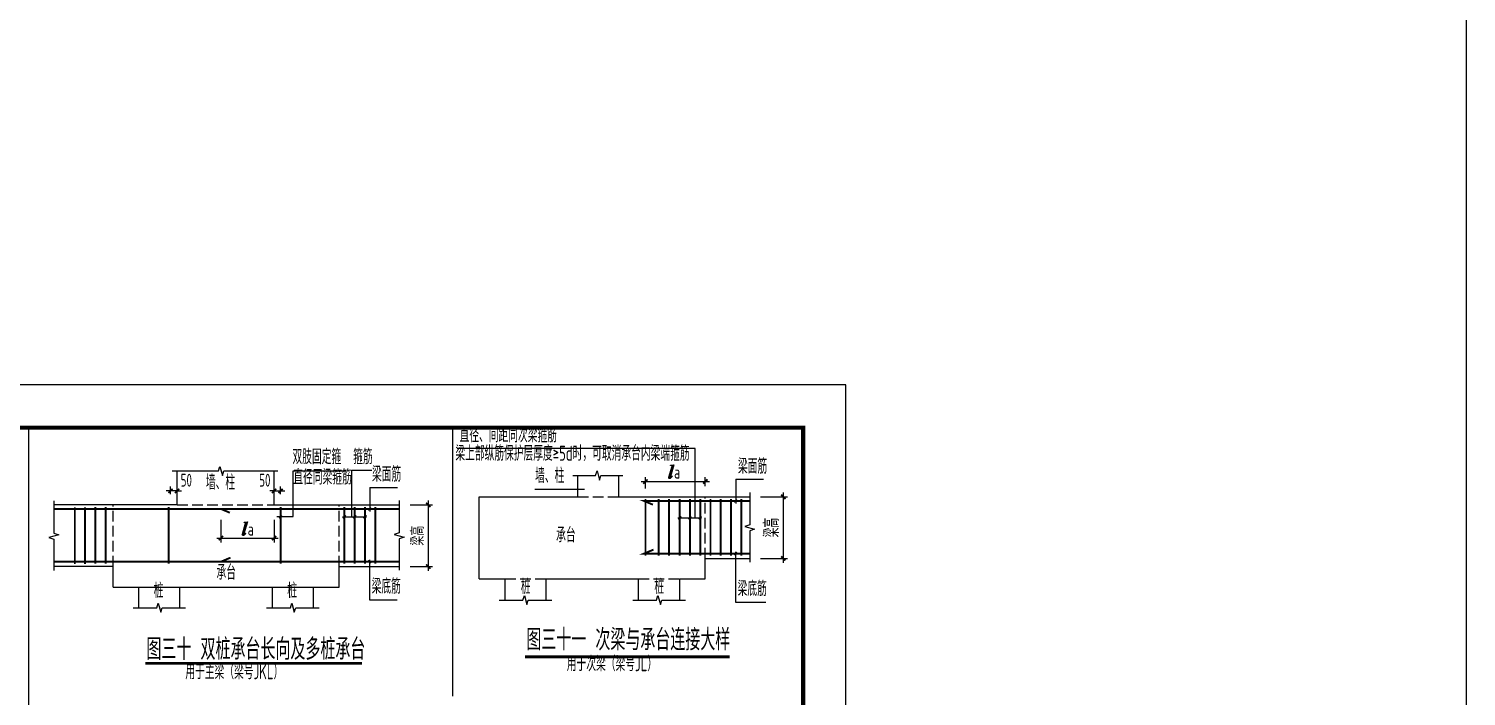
# Model space of a CAD drawing. Extents: x 5874492 to 7194610, y -939842 to -279257.
# Drawn here: x 5990915 to 6024492, y -617569 to -601965 of the extents above; entities that cross this region are included whole.
import ezdxf
from ezdxf.enums import TextEntityAlignment as Align

# ---------------------------------------------------------------- set-up
doc = ezdxf.new("R2010")
doc.units = 0
doc.header["$LTSCALE"] = 1000
doc.linetypes.add('DASH', pattern=[0.35, 0.25, -0.1])
doc.layers.add('$AUDIT_BAD_LAYER3', color=7, linetype='Continuous')
doc.layers.add('Y-云图图框', color=7, linetype='Continuous')
for name, color, linetype, lineweight in [('S-基础-DIM', 3, 'Continuous', 20), ('S-墙柱-REIN', 1, 'Continuous', 20), ('S-大样-实线', 2, 'Continuous', 20), ('S-板-BEAM', 4, 'DASH', 20), ('S-通用-TAB', 7, 'Continuous', 20), ('S-通用-TEXT', 7, 'Continuous', 20), ('S-通用-THIN', 7, 'Continuous', 20)]:
    doc.layers.add(name, color=color, linetype=linetype, lineweight=lineweight)
doc.layers.add('S-活动层-非打印', color=1, linetype='Continuous', lineweight=20, plot=False)
doc.styles.add('_YT_Name', font='', dxfattribs={"width": 0.8})
doc.styles.add('_YT_Sign_Text', font='ros.shx', dxfattribs={"width": 0.8, "bigfont": 'hztxt.shx'})
doc.styles.get("Standard").update_dxf_attribs({"font": 'gbenor.shx', "bigfont": 'gbcbig.shx'})
doc.styles.add('TSSD_Dimension', font='tssdeng.shx', dxfattribs={"width": 0.7, "bigfont": 'tssdchn.shx'})
doc.styles.add('TSSD_Rein', font='tssdeng.shx', dxfattribs={"width": 0.7, "bigfont": 'hztxt.shx'})
doc.styles.add('TSSD_Rein_300(数字)', font='Tssdeng.shx', dxfattribs={"width": 0.65, "height": 300, "bigfont": 'hztxt.shx'})
doc.styles.add('TSSD_Rein_350（文字）', font='Tssdeng.shx', dxfattribs={"width": 0.65, "height": 350, "bigfont": 'hztxt.shx'})
doc.styles.get('_YT_Name').set_extended_font_data('SimHei')
doc.dimstyles.new('TSSD_20_100', dxfattribs={"dimtxt": 250, "dimasz": 100, "dimexe": 100, "dimexo": 250, "dimgap": 100, "dimtad": 1, "dimdec": 0, "dimlfac": 0.2, "dimzin": 0, "dimdsep": 46, "dimtxsty": 'TSSD_Dimension', "dimblk": 'ARCHTICK', "dimcen": 0, "dimdle": 100, "dimclrt": 7, "dimadec": 0, "dimazin": 0, "dimtfac": 1, "dimtdec": 0, "dimtix": 1, "dimtmove": 2, "dimatfit": 3, "dimfxl": 0, "dimtolj": 1, "dimtzin": 0, "dimarcsym": 0})

# ---------------------------------------------------------------- blocks, each defined once
blk = doc.blocks.new('ECMCTK_A1_横_单行图名--0')
at = {"color": 4}
blk.add_lwpolyline([(0, 0), (841, 0), (841, 594), (0, 594)], close=True, dxfattribs=at)
at = {"const_width": 1}
blk.add_lwpolyline([(25, 10), (831, 10), (831, 584), (25, 584)], close=True, dxfattribs=at)
at = {"color": 80, "flags": 3}
for tag, height, p in [('YTHQINS', 3, (34.31, 585.5)), ('ECMCKEY', 3, (292.07, 288.23)), ('YTTQINS', 5.62, (848.03, 12.81)), ('YTFRAME', 3, (652.76, 5.84)), ('YTBARCODE_T1', 3, (749.78, 5.95))]:
    blk.add_attdef(tag, text='', height=height, dxfattribs=at).set_placement(p, align=Align.MIDDLE_CENTER)
for tag, height, style, width, p in [('证书编号', 4, '_YT_Sign_Text', 0.8, (708.87, 43.81)), ('审查批准号', 4, '_YT_Sign_Text', 0.8, (761.06, 43.81)), ('工程号', 4, '_YT_Sign_Text', 0.5, (804.08, 44.12)), ('设计单位', 6, '_YT_Name', 0.8, (623.75, 38.6)), ('建设单位', 4, '_YT_Sign_Text', 0.8, (734.96, 36.11)), ('阶段', 4, '_YT_Sign_Text', 0.8, (804.08, 35.81)), ('项目号', 4, '_YT_Sign_Text', 0.5, (822.08, 33.72)), ('项目名称', 4, '_YT_Sign_Text', 0.8, (734.96, 28.11)), ('专业', 4, '_YT_Sign_Text', 0.8, (804.08, 27.31)), ('图纸编号', 4, '_YT_Sign_Text', 0.5, (803.93, 19.36)), ('图纸名称', 4.5, '_YT_Name', 0.8, (735.39, 15.06)), ('版本号', 4, '_YT_Sign_Text', 0.8, (822.08, 13)), ('出图比例', 4.2, '_YT_Sign_Text', 0.8, (681.82, 11.78)), ('日期', 4, '_YT_Sign_Text', 0.5, (803.88, 12.13))]:
    blk.add_attdef(tag, text='', height=height, dxfattribs=dict(style=style, width=width)).set_placement(p, align=Align.CENTER)
at = {"style": '_YT_Sign_Text', "width": 0.8, "flags": 3}
for tag, p, height in [('[审定人]', (590.95, 27.81), 4.1), ('{审定人}', (605.87, 26.45), 6.24), ('[校对人]', (642.23, 27.82), 4.1), ('{校对人}', (658.35, 26.53), 6.24), ('[审核人]', (591.01, 19.76), 4.1), ('{审核人}', (606.98, 18.44), 6.24), ('[设计人]', (642.47, 20.21), 4.1), ('{设计人}', (658.48, 18.54), 6.24), ('{项目负责人}', (608.28, 10.72), 6.24), ('{专业负责人}', (658.58, 10.36), 6.24), ('[项目负责人]', (590.78, 12.01), 4.1), ('[专业负责人]', (642.74, 11.77), 4.1)]:
    blk.add_attdef(tag, p, '', height=height, dxfattribs=at)
at = {"color": 80, "flags": 3}
for tag, p in [('YTQRCODE', (551.04, 11.91)), ('YTBZSIT', (25, 10)), ('EXT_TK_LEFT', (25, 10))]:
    blk.add_attdef(tag, p, '', height=3, dxfattribs=at)
blk = doc.blocks.new('_ArchTick')
at = {"color": 0, "linetype": 'ByBlock', "const_width": 0.4}
blk.add_lwpolyline([(-0.5, -0.5), (0.5, 0.5)], dxfattribs=at)
blk = doc.blocks.new('*D95')
at = {"layer": '$AUDIT_BAD_LAYER3', "color": 0, "lineweight": -2, "transparency": 16777216}
for p, q in [((226755, 322414), (227387, 322414)), ((227287, 322514), (227287, 320874)), ((226755, 320974), (227387, 320974))]:
    blk.add_line(p, q, dxfattribs=at)
at = {"layer": 'Defpoints', "color": 0, "transparency": 16777216}
for p in [(226505, 322414), (226505, 320974), (227287, 320974)]:
    blk.add_point(p, dxfattribs=at)
at = {"layer": '$AUDIT_BAD_LAYER3', "color": 0, "lineweight": -2, "transparency": 16777216, "xscale": 100, "yscale": 100, "zscale": 100}
for p, rotation in [((227287, 322414), 90), ((227287, 320974), 270)]:
    blk.add_blockref('_ArchTick', p, dxfattribs=dict(at, rotation=rotation))
at = {"layer": '$AUDIT_BAD_LAYER3', "color": 7, "transparency": 16777216, "insert": (227012, 321694), "char_height": 350, "attachment_point": 5, "rotation": 90, "style": 'TSSD_Rein_350（文字）'}
blk.add_mtext('\\A1;梁高', dxfattribs=at)
blk = doc.blocks.new('*D96')
at = {"layer": '$AUDIT_BAD_LAYER3', "color": 0, "lineweight": -2, "transparency": 16777216}
for p, q in [((223968, 322771), (225565, 322771)), ((224068, 322612), (224068, 322871)), ((225465, 322664), (225465, 322871))]:
    blk.add_line(p, q, dxfattribs=at)
at = {"layer": 'Defpoints', "color": 0, "transparency": 16777216}
for p in [(225465, 322771), (224068, 322362), (225465, 322414)]:
    blk.add_point(p, dxfattribs=at)
at = {"layer": '$AUDIT_BAD_LAYER3', "color": 0, "lineweight": -2, "transparency": 16777216, "xscale": 100, "yscale": 100, "zscale": 100, "rotation": 180}
blk.add_blockref('_ArchTick', (224068, 322771), dxfattribs=at)
at = {"layer": '$AUDIT_BAD_LAYER3', "color": 0, "lineweight": -2, "transparency": 16777216, "xscale": 100, "yscale": 100, "zscale": 100}
blk.add_blockref('_ArchTick', (225465, 322771), dxfattribs=at)
blk = doc.blocks.new('L')
blk.add_hatch(color=256).paths.add_polyline_path([(729, 1457), (517, 1424), (520, 1401), (546, 1406), (559, 1406), (573, 1406), (589, 1401), (606, 1393), (610, 1377), (608, 1358), (402, 654), (396, 630), (402, 603), (409, 589), (425, 574), (450, 570), (481, 576), (511, 593), (538, 613), (563, 638), (581, 656), (600, 683), (620, 708), (604, 732), (591, 716), (579, 697), (563, 675), (542, 652), (524, 640), (509, 640), (499, 652), (499, 671), (503, 689)])
blk.add_lwpolyline([(517, 1424), (729, 1457), (503, 689), (499, 671), (499, 652), (509, 640), (524, 640), (542, 652), (563, 675), (579, 697), (591, 716), (604, 732), (620, 708), (600, 683), (581, 656), (563, 638), (538, 613), (511, 593), (481, 576), (450, 570), (425, 574), (409, 589), (402, 603), (396, 630), (402, 654), (608, 1358), (610, 1377), (606, 1393), (589, 1401), (573, 1406), (559, 1406), (546, 1406), (520, 1401), (517, 1424)])
blk = doc.blocks.new('La')
at = {"xscale": 0.362879999956931, "yscale": 0.362879999956931, "zscale": 0.362879999956931, "rotation": 4.997341366769868e-08}
blk.add_blockref('L', (55755, 21072), dxfattribs=at)
at = {"style": 'TSSD_Rein', "width": 0.7}
blk.add_text('a', height=300, rotation=0, dxfattribs=at).set_placement((56095, 21278), align=Align.CENTER)
blk = doc.blocks.new('*D57')
at = {"layer": '$AUDIT_BAD_LAYER3', "color": 0, "lineweight": -2, "transparency": 16777216}
for p, q in [((289153, 263602), (289153, 261962)), ((288727, 263502), (289253, 263502)), ((288727, 262062), (289253, 262062))]:
    blk.add_line(p, q, dxfattribs=at)
at = {"layer": 'Defpoints', "color": 0, "transparency": 16777216}
for p in [(288477, 263502), (288477, 262062), (289153, 262062)]:
    blk.add_point(p, dxfattribs=at)
at = {"layer": '$AUDIT_BAD_LAYER3', "color": 0, "lineweight": -2, "transparency": 16777216, "xscale": 100, "yscale": 100, "zscale": 100}
for p, rotation in [((289153, 263502), 90), ((289153, 262062), 270)]:
    blk.add_blockref('_ArchTick', p, dxfattribs=dict(at, rotation=rotation))
at = {"layer": '$AUDIT_BAD_LAYER3', "color": 7, "transparency": 16777216, "insert": (288903, 262782), "char_height": 300, "attachment_point": 5, "rotation": 90, "style": 'TSSD_Dimension'}
blk.add_mtext('\\A1;梁高', dxfattribs=at)
blk = doc.blocks.new('*D58')
at = {"layer": '$AUDIT_BAD_LAYER3', "color": 0, "lineweight": -2, "ltscale": 800, "transparency": 16777216}
for p, q in [((285551, 263752), (285551, 263929)), ((285704, 263752), (285704, 263929)), ((285551, 263829), (285451, 263829)), ((285551, 263829), (285704, 263829)), ((285704, 263829), (285804, 263829))]:
    blk.add_line(p, q, dxfattribs=at)
at = {"layer": 'Defpoints', "color": 0, "ltscale": 800, "transparency": 16777216}
for p in [(285704, 263829), (285551, 263502), (285704, 263502)]:
    blk.add_point(p, dxfattribs=at)
at = {"layer": '$AUDIT_BAD_LAYER3', "color": 0, "lineweight": -2, "ltscale": 800, "transparency": 16777216, "xscale": 100, "yscale": 100, "zscale": 100}
blk.add_blockref('_ArchTick', (285551, 263829), dxfattribs=at)
at = {"layer": '$AUDIT_BAD_LAYER3', "color": 0, "lineweight": -2, "ltscale": 800, "transparency": 16777216, "xscale": 100, "yscale": 100, "zscale": 100, "rotation": 180}
blk.add_blockref('_ArchTick', (285704, 263829), dxfattribs=at)
at = {"layer": '$AUDIT_BAD_LAYER3', "color": 7, "ltscale": 800, "transparency": 16777216, "insert": (285336, 264079), "char_height": 300, "attachment_point": 5, "style": 'TSSD_Rein_300(数字)'}
blk.add_mtext('\\A1;50', dxfattribs=at)
blk = doc.blocks.new('*D59')
at = {"layer": '$AUDIT_BAD_LAYER3', "color": 0, "lineweight": -2, "ltscale": 800, "transparency": 16777216}
for p, q in [((283133, 263752), (283133, 263929)), ((283287, 263752), (283287, 263929)), ((283133, 263829), (283033, 263829)), ((283287, 263829), (283133, 263829)), ((283287, 263829), (283387, 263829))]:
    blk.add_line(p, q, dxfattribs=at)
at = {"layer": 'Defpoints', "color": 0, "ltscale": 800, "transparency": 16777216}
for p in [(283133, 263829), (283133, 263502), (283287, 263502)]:
    blk.add_point(p, dxfattribs=at)
at = {"layer": '$AUDIT_BAD_LAYER3', "color": 0, "lineweight": -2, "ltscale": 800, "transparency": 16777216, "xscale": 100, "yscale": 100, "zscale": 100}
blk.add_blockref('_ArchTick', (283133, 263829), dxfattribs=at)
at = {"layer": '$AUDIT_BAD_LAYER3', "color": 0, "lineweight": -2, "ltscale": 800, "transparency": 16777216, "xscale": 100, "yscale": 100, "zscale": 100, "rotation": 180}
blk.add_blockref('_ArchTick', (283287, 263829), dxfattribs=at)
at = {"layer": '$AUDIT_BAD_LAYER3', "color": 7, "ltscale": 800, "transparency": 16777216, "insert": (283502, 264079), "char_height": 300, "attachment_point": 5, "style": 'TSSD_Rein_300(数字)'}
blk.add_mtext('\\A1;50', dxfattribs=at)
blk = doc.blocks.new('*D60')
at = {"layer": '$AUDIT_BAD_LAYER3', "color": 0, "lineweight": -2, "ltscale": 800, "transparency": 16777216}
for p, q in [((284312, 263156), (284312, 262626)), ((285551, 263156), (285551, 262626)), ((284212, 262726), (285651, 262726))]:
    blk.add_line(p, q, dxfattribs=at)
at = {"layer": 'Defpoints', "color": 0, "ltscale": 800, "transparency": 16777216}
for p in [(284312, 263406), (285551, 263406), (285551, 262726)]:
    blk.add_point(p, dxfattribs=at)
at = {"layer": '$AUDIT_BAD_LAYER3', "color": 0, "lineweight": -2, "ltscale": 800, "transparency": 16777216, "xscale": 100, "yscale": 100, "zscale": 100, "rotation": 180}
blk.add_blockref('_ArchTick', (284312, 262726), dxfattribs=at)
at = {"layer": '$AUDIT_BAD_LAYER3', "color": 0, "lineweight": -2, "ltscale": 800, "transparency": 16777216, "xscale": 100, "yscale": 100, "zscale": 100}
blk.add_blockref('_ArchTick', (285551, 262726), dxfattribs=at)
blk = doc.blocks.new('DD1234')
at = {"layer": 'S-墙柱-REIN', "const_width": 45}
for points in [[(226502.4, 322317.5), (224035, 322317.5), (224241.8, 322229.9)], [(224068.3, 322362), (224068.3, 321042)], [(224377.1, 322362), (224377.1, 321042)], [(224617.1, 322362), (224617.1, 321042)], [(224867.5, 322362), (224867.5, 321042)], [(225107.5, 322362), (225107.5, 321042)], [(225347.5, 322362), (225347.5, 321042)], [(225587.5, 322362), (225587.5, 321042)], [(225827.5, 322362), (225827.5, 321042)], [(226067.5, 322362), (226067.5, 321042)], [(226305.8, 322362), (226305.8, 321042)], [(226502.4, 321086.5), (224035, 321086.5), (224256, 321179.3)]]:
    blk.add_lwpolyline(points, dxfattribs=at)
at = {"layer": 'S-大样-实线', "ltscale": 800}
for p, q in [((222485.6, 322413.5), (222485.6, 322912)), ((223445.6, 322413.5), (223445.6, 322912)), ((220186.4, 322413.5), (222485.6, 322413.5)), ((220186.4, 320493.5), (220186.4, 322413.5)), ((223445.6, 322413.5), (226502.4, 322413.5)), ((225465.1, 320973.5), (226502.4, 320973.5)), ((225465.1, 320493.5), (225465.1, 320973.5)), ((220186.4, 320493.5), (220788.6, 320493.5)), ((220788.6, 319999.5), (220788.6, 320493.5)), ((221748.6, 320493.5), (223907.3, 320493.5)), ((221748.6, 319999.5), (221748.6, 320493.5)), ((223907.3, 319999.5), (223907.3, 320493.5)), ((224867.3, 320493.5), (225465.1, 320493.5)), ((224867.3, 319999.5), (224867.3, 320493.5))]:
    blk.add_line(p, q, dxfattribs=at)
at = {"layer": 'S-板-BEAM'}
for p, q in [((222485.6, 322413.5), (223445.6, 322413.5)), ((225465.1, 320973.5), (225465.1, 322413.5)), ((220788.6, 320493.5), (221748.6, 320493.5)), ((223907.3, 320493.5), (224867.3, 320493.5))]:
    blk.add_line(p, q, dxfattribs=at)
at = {"layer": 'S-通用-TEXT'}
for p, q in [((225226.2, 323544.6), (219667, 323544.6)), ((225226.2, 321919.7), (225226.2, 323544.6)), ((226175.2, 322829.8), (226825.5, 322829.8)), ((226175.2, 322829.8), (226175.2, 322255.4)), ((221484.2, 322592.6), (222644.6, 322592.6)), ((224824.6, 321919.7), (225379.3, 321919.7)), ((226173.3, 321131.8), (226173.3, 319952.8)), ((226173.3, 319952.8), (226880.4, 319952.8))]:
    blk.add_line(p, q, dxfattribs=at)
at = {"layer": 'S-通用-TEXT', "const_width": 32}
for points in [[(226209.2, 322351.5), (226141.3, 322283.6)], [(224904.1, 321953), (224835, 321886.3)], [(225141.5, 321953.6), (225073.6, 321885.8)], [(225381.5, 321953.6), (225313.6, 321885.8)], [(226207.3, 321120.4), (226139.4, 321052.5)]]:
    blk.add_lwpolyline(points, dxfattribs=at)
at = {"layer": 'S-通用-TEXT', "color": 3, "const_width": 70}
blk.add_lwpolyline([(221253.1, 318674.2), (226034.9, 318674.2)], dxfattribs=at)
at = {"layer": 'S-通用-THIN', "ltscale": 0.05}
for points in [[(222373.4, 322912), (222903.2, 322912), (222936.9, 323017.6), (222994.3, 322806.4), (223028, 322912), (223537.6, 322912)], [(220651.3, 319999.5), (221206.2, 319999.5), (221239.9, 320105.1), (221297.3, 319893.9), (221331, 319999.5), (221880.9, 319999.5)], [(223770, 319999.5), (224324.9, 319999.5), (224358.6, 320105.1), (224416, 319893.9), (224449.7, 319999.5), (224999.6, 319999.5)]]:
    blk.add_lwpolyline(points, dxfattribs=at)
at = {"layer": 'S-通用-THIN'}
blk.add_lwpolyline([(226502.4, 322517.5), (226502.4, 321758.6), (226386.2, 321721.7), (226618.6, 321658.3), (226502.4, 321621.3), (226502.4, 320890.2)], dxfattribs=at)
blk.add_blockref('La', (168712.7, 301563.1))
at = {"layer": 'S-通用-TEXT', "color": 7, "style": 'TSSD_Rein_350（文字）', "width": 0.65}
blk.add_text('直径、间距同次梁箍筋', height=350, dxfattribs=at).set_placement((219725.5, 323580.8), align=Align.BOTTOM_LEFT)
at = {"layer": 'S-通用-TEXT', "color": 1, "style": 'TSSD_Rein_350（文字）', "width": 0.65}
blk.add_text('梁上部纵筋保护层厚度≥5d时，可取消承台内梁端箍筋', height=350, dxfattribs=at).set_placement((219627.3, 323151.8), align=Align.BOTTOM_LEFT)
at = {"layer": 'S-通用-TEXT', "style": 'TSSD_Rein_350（文字）', "width": 0.65}
for s, p in [('梁面筋', (226228.7, 322849.2)), ('墙、柱', (221490.8, 322629.1)), ('承台', (221981.4, 321242.3)), ('梁底筋', (226220.6, 319989.2)), ('用于次梁（梁号JL）', (222231.3, 318232.9))]:
    blk.add_text(s, height=350, dxfattribs=at).set_placement(p, align=Align.BOTTOM_LEFT)
at = {"layer": 'S-通用-TEXT'}
for s, height, style, width, p in [('桩', 350, 'TSSD_Rein_350（文字）', 0.65, (221157.2, 320138.1)), ('桩', 350, 'TSSD_Rein_350（文字）', 0.65, (224275.9, 320138.1)), ('图三十一 次梁与承台连接大样', 500, 'TSSD_Rein', 0.7, (221286.5, 318823.6))]:
    blk.add_text(s, height=height, dxfattribs=dict(at, style=style, width=width)).set_placement(p)
at = {"layer": 'S-基础-DIM'}
dim = blk.add_linear_dim(base=(225465.1, 322771.3), p1=(224068.3, 322362), p2=(225465.1, 322413.5), text=' ', dimstyle='TSSD_20_100', override={"dimtxsty": 'TSSD_Rein_350（文字）'}, dxfattribs=at)
dim.commit()
dim.dimension.update_dxf_attribs({"geometry": '*D96', "text_midpoint": (224766.7, 322771.3)})
dim = blk.add_linear_dim(base=(227287, 320973.5), p1=(226505.2, 322413.5), p2=(226505.2, 320973.5), angle=270, text='梁高', dimstyle='TSSD_20_100', override={"dimtxsty": 'TSSD_Rein_350（文字）'}, dxfattribs=at)
dim.commit()
dim.dimension.update_dxf_attribs({"geometry": '*D95', "text_midpoint": (227012, 321693.5)})
blk = doc.blocks.new('dfghhj')
at = {"layer": 'S-墙柱-REIN', "linetype": 'DASH', "lineweight": 13, "const_width": 45}
for points in [[(284312.1, 263406.4), (280406.2, 263406.4)], [(280898.3, 263442.4), (280898.3, 262122.4)], [(281138.3, 263442.4), (281138.3, 262122.4)], [(281378.3, 263450.9), (281378.3, 262130.9)], [(281619.2, 263450.9), (281619.2, 262130.9)], [(283092.1, 263450.9), (283092.1, 262130.9)], [(284312.1, 262175.4), (280406.2, 262175.4)]]:
    blk.add_lwpolyline(points, dxfattribs=at)
at = {"layer": 'S-墙柱-REIN', "const_width": 45}
for points in [[(288476.5, 263406.4), (284312.1, 263406.4), (284519, 263318.8)], [(285703.8, 263450.9), (285703.8, 262130.9)], [(287195, 263450.9), (287195, 262130.9)], [(287435, 263450.9), (287435, 262130.9)], [(287675, 263450.9), (287675, 262130.9)], [(287916, 263450.9), (287916, 262130.9)], [(288476.5, 262175.4), (284312.1, 262175.4), (284533.2, 262268.2)]]:
    blk.add_lwpolyline(points, dxfattribs=at)
at = {"layer": 'S-大样-实线', "ltscale": 800}
for p, q in [((283286.9, 263502.4), (283286.9, 264294.6)), ((285551.1, 263502.4), (285551.1, 264294.6)), ((283286.9, 263502.4), (280406.2, 263502.4)), ((285551.1, 263502.4), (288476.5, 263502.4)), ((281792.2, 262062.4), (280406.2, 262062.4)), ((281792.2, 261582.4), (281792.2, 262062.4)), ((287072.5, 262062.4), (288476.5, 262062.4)), ((287072.5, 261582.4), (287072.5, 262062.4)), ((281792.2, 261582.4), (287072.5, 261582.4)), ((282394.4, 261097.4), (282394.4, 261582.4)), ((283354.4, 261097.4), (283354.4, 261582.4)), ((285514.7, 261097.4), (285514.7, 261582.4)), ((286474.7, 261097.4), (286474.7, 261582.4))]:
    blk.add_line(p, q, dxfattribs=at)
at = {"layer": 'S-板-BEAM', "lineweight": 13}
for p, q in [((281792.2, 262062.4), (281792.2, 263502.4)), ((283286.9, 263502.4), (285551.1, 263502.4)), ((287072.5, 262062.4), (287072.5, 263502.4))]:
    blk.add_line(p, q, dxfattribs=at)
at = {"layer": 'S-通用-TEXT'}
for p, q in [((285995.2, 263227.1), (285995.2, 264301.8)), ((285995.2, 264301.8), (287229.8, 264301.8)), ((287364.3, 263222.4), (287364.3, 264311.6)), ((287364.3, 264311.6), (287836.1, 264311.6)), ((287785.4, 263904.8), (288435.7, 263904.8)), ((287785.4, 263904.8), (287785.4, 263344.3)), ((285614.8, 263227.1), (285995.2, 263227.1)), ((287152, 263222.4), (287706.8, 263222.4)), ((287783.5, 262220.7), (287783.5, 261283.1)), ((287783.5, 261283.1), (288427.7, 261283.1))]:
    blk.add_line(p, q, dxfattribs=at)
at = {"layer": 'S-通用-TEXT', "const_width": 32}
for points in [[(285737.8, 263256.3), (285669.9, 263188.4)], [(287228.9, 263256.3), (287161, 263188.4)], [(287468.9, 263256.3), (287401, 263188.4)], [(287708.9, 263256.3), (287641, 263188.4)], [(287819.4, 263440.3), (287751.5, 263372.5)], [(287749.6, 262209.3), (287817.5, 262141.4)]]:
    blk.add_lwpolyline(points, dxfattribs=at)
at = {"layer": 'S-通用-TEXT', "color": 3, "const_width": 70}
blk.add_lwpolyline([(282542.1, 259798.6), (287608.6, 259798.6)], dxfattribs=at)
at = {"layer": 'S-通用-THIN', "ltscale": 0.05}
for points in [[(283174.7, 264294.6), (284253.1, 264294.6), (284286.8, 264400.2), (284344.2, 264189), (284377.9, 264294.6), (285643.1, 264294.6)], [(280406.2, 263597.9), (280406.2, 262839), (280522.3, 262802.1), (280290, 262738.7), (280406.2, 262701.7), (280406.2, 261970.6)], [(288476.5, 263606.4), (288476.5, 262847.5), (288360.4, 262810.6), (288592.7, 262747.2), (288476.5, 262710.2), (288476.5, 261979.1)], [(282257.1, 261097.4), (282812, 261097.4), (282845.7, 261203), (282903.1, 260991.8), (282936.8, 261097.4), (283486.7, 261097.4)], [(285377.4, 261097.4), (285932.3, 261097.4), (285966, 261203), (286023.4, 260991.8), (286057.1, 261097.4), (286607, 261097.4)]]:
    blk.add_lwpolyline(points, dxfattribs=at)
blk.add_blockref('La', (228911.1, 241507.3))
at = {"layer": 'S-通用-TEXT', "style": 'TSSD_Rein_350（文字）', "width": 0.65}
for s, p in [('双肢固定箍', (285981.8, 264348.1)), ('箍筋', (287399.5, 264348.1)), ('直径同梁箍筋', (286001, 263872.7)), ('梁面筋', (287838.9, 263941.3)), ('墙、柱', (283958.8, 263750.7)), ('承台', (284206.1, 261644.2)), ('桩', (282739.6, 261218.5)), ('桩', (285860.1, 261219.2)), ('梁底筋', (287830.8, 261319.5)), ('用于主梁（梁号JKL）', (283479.7, 259321.8))]:
    blk.add_text(s, height=350, dxfattribs=at).set_placement(p, align=Align.BOTTOM_LEFT)
at = {"layer": 'S-通用-TEXT', "style": 'TSSD_Rein', "width": 0.7}
blk.add_text('图三十 双桩承台长向及多桩承台', height=500, dxfattribs=at).set_placement((282571, 259880.3))
at = {"layer": 'S-基础-DIM', "ltscale": 800}
dim = blk.add_linear_dim(base=(283133.5, 263829), p1=(283286.9, 263502.4), p2=(283133.5, 263502.4), angle=180, text='50', dimstyle='TSSD_20_100', override={"dimtxt": 300, "dimtxsty": 'TSSD_Rein_300(数字)'}, dxfattribs=at)
dim.commit()
dim.dimension.update_dxf_attribs({"geometry": '*D59', "text_midpoint": (283501.6, 264079), "dimtype": 128})
dim = blk.add_linear_dim(base=(285704.5, 263829), p1=(285551.1, 263502.4), p2=(285704.5, 263502.4), text='50', dimstyle='TSSD_20_100', override={"dimtxt": 300, "dimtxsty": 'TSSD_Rein_300(数字)'}, dxfattribs=at)
dim.commit()
dim.dimension.update_dxf_attribs({"geometry": '*D58', "text_midpoint": (285336.4, 264079), "dimtype": 128})
at = {"layer": 'S-基础-DIM'}
dim = blk.add_linear_dim(base=(289153.4, 262062.4), p1=(288476.5, 263502.4), p2=(288476.5, 262062.4), angle=270, text='梁高', dimstyle='TSSD_20_100', dxfattribs=at)
dim.commit()
dim.dimension.update_dxf_attribs({"geometry": '*D57', "text_midpoint": (288903.4, 262782.4)})
at = {"layer": 'S-基础-DIM', "ltscale": 800}
dim = blk.add_linear_dim(base=(285551.1, 262725.7), p1=(284312.1, 263406.4), p2=(285551.1, 263406.4), text=' ', dimstyle='TSSD_20_100', dxfattribs=at)
dim.commit()
dim.dimension.update_dxf_attribs({"geometry": '*D60', "text_midpoint": (284931.6, 262725.7)})

msp = doc.modelspace()

# ---------------------------------------------------------------- linework, layer by layer
msp.add_line((6000813.6, -611290.6), (6000813.6, -617564))
at = {"layer": 'S-活动层-非打印', "lineweight": -3}
msp.add_lwpolyline([(6024491.7, -283054.2), (6024491.7, -939842)], dxfattribs=at)
at = {"layer": 'S-通用-TAB'}
msp.add_line((5990915.4, -664690.6), (5990915.4, -611290.6), dxfattribs=at)

# ---------------------------------------------------------------- block references
msp.add_blockref('dfghhj', (5711093.8, -876597.5))
at = {"layer": 'S-通用-TEXT'}
msp.add_blockref('DD1234', (5781252.1, -935320.6), dxfattribs=at)
at = {"layer": 'Y-云图图框', "xscale": 100, "yscale": 100, "zscale": 100}
msp.add_blockref('ECMCTK_A1_横_单行图名--0', (5925904, -669690.6), dxfattribs=at)

doc.saveas('drawing.dxf')
